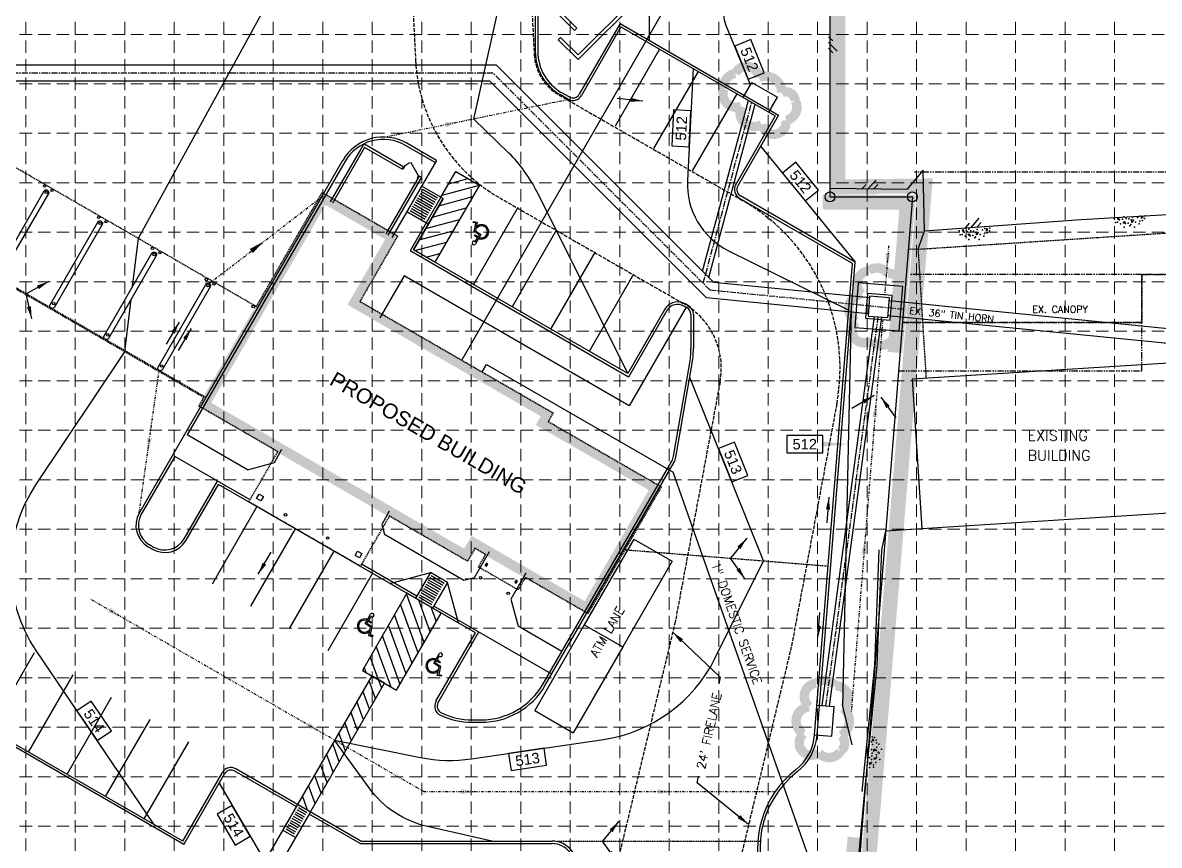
# Model space of a CAD drawing. Header units: inches. Extents: x -9366 to -8725, y -7062 to -6661.
# Drawn here: x -9096.4 to -8866.8, y -6965.5 to -6799.3 of the extents above; entities that cross this region are included whole.
import ezdxf
from ezdxf.enums import TextEntityAlignment as Align

# ---------------------------------------------------------------- set-up
doc = ezdxf.new("R2010")
doc.units = ezdxf.units.IN
doc.header["$MEASUREMENT"] = 0
for name, pattern in [('CENTER', [2, 1.25, -0.25, 0.25, -0.25]), ('DASHED', [0.75, 0.5, -0.25]), ('DIVIDE', [1.25, 0.5, -0.25, 0, -0.25, 0, -0.25]), ('HIDDEN', [0.375, 0.25, -0.125]), ('MEDDASH', [1, 0.75, -0.25]), ('PHANTOM', [2.5, 1.25, -0.25, 0.25, -0.25, 0.25, -0.25])]:
    doc.linetypes.add(name, pattern=pattern)
for name, color, linetype in [('ADJOINERS', 7, 'PHANTOM'), ('BLDG', 3, 'Continuous'), ('BLDGE', 6, 'Continuous'), ('BOLLARD', 2, 'Continuous'), ('BOUNDARY', 1, 'Continuous'), ('CANOPY', 5, 'HIDDEN'), ('DIVIDE', 2, 'HIDDEN'), ('DUMPSTER', 7, 'Continuous'), ('EC', 7, 'DASHED'), ('ECURB', 2, 'Continuous'), ('ESTRM', 7, 'HIDDEN'), ('FIRELANE', 2, 'MEDDASH'), ('FLOW', 7, 'Continuous'), ('GRID', 254, 'HIDDEN'), ('HC', 2, 'Continuous'), ('HCHX', 2, 'Continuous'), ('LEGEND', 7, 'Continuous'), ('LIMITS OF DISTURBANCE', 1, 'HIDDEN'), ('PCONT', 3, 'Continuous'), ('PCURB', 6, 'Continuous'), ('PINLET', 7, 'Continuous'), ('PSTRM', 7, 'Continuous'), ('PSTRMCL', 5, 'CENTER'), ('PSW', 7, 'Continuous'), ('PWALL', 7, 'Continuous'), ('SERVICES', 6, 'Continuous'), ('STRIPE', 2, 'Continuous'), ('VG', 2, 'DIVIDE')]:
    doc.layers.add(name, color=color, linetype=linetype)
doc.styles.get("Standard").update_dxf_attribs({"font": 'ARIAL.TTF'})
doc.styles.add('TEXT100', font='simplex.shx', dxfattribs={"height": 1.76})
doc.styles.add('TEXT120', font='simplex.shx', dxfattribs={"height": 2.12})
doc.styles.add('TEXT80', font='simplex.shx', dxfattribs={"height": 1.4})
doc.dimstyles.get("Standard").update_dxf_attribs({"dimtxt": 0.18, "dimasz": 0.18, "dimexe": 0.18, "dimexo": 0.0625, "dimgap": 0.09, "dimtad": 0, "dimtih": 1, "dimtoh": 1, "dimdec": 4, "dimzin": 0, "dimdsep": 46, "dimtxsty": 'Standard', "dimcen": 0.09, "dimadec": 0, "dimazin": 0, "dimtfac": 1, "dimtdec": 4, "dimtofl": 0, "dimtmove": 0, "dimatfit": 3, "dimfxl": 0, "dimtolj": 1, "dimtzin": 0, "dimarcsym": 0})
pattern_1 = [(110, (-9168.4639, -6975.1508), (-1.761924, -0.641288), [])]

msp = doc.modelspace()

# ---------------------------------------------------------------- hatches: boundary and pattern name
at = {"layer": 'HC'}
h = msp.add_hatch(dxfattribs=at)
h.set_pattern_fill('ANSI31', color=250, scale=15, angle=300, style=0)
h.set_pattern_definition([(15, (-9168.4639, -6975.1508), (-0.485286, 1.811111), [])])
h.paths.add_polyline_path([(-9017.49, -6845.19), (-9011.49, -6834.8), (-9011.93, -6834.55), (-9008.93, -6829.36), (-9004.16, -6832.11), (-9013.16, -6847.69)])
h = msp.add_hatch(dxfattribs=at)
h.set_pattern_fill('ANSI31', color=250, scale=15, angle=35, style=0)
h.set_pattern_definition(pattern_1)
h.paths.add_polyline_path([(-9018.8, -6914.58), (-9027.8, -6930.17), (-9020.88, -6934.17), (-9011.88, -6918.58)])
h = msp.add_hatch(dxfattribs=at)
h.set_pattern_fill('ANSI31', color=250, scale=15, angle=35, style=0)
h.set_pattern_definition(pattern_1)
h.paths.add_polyline_path([(-9040.92, -6957.24), (-9038.32, -6958.74), (-9023.32, -6932.76), (-9025.92, -6931.26)])

# ---------------------------------------------------------------- linework, layer by layer
at = {"layer": 'ADJOINERS'}
for p, q in [((-8823.31, -6829.48), (-8916.26, -6829.48)), ((-8870.31, -6850.15), (-8917.18, -6850.15)), ((-8870.31, -6869.62), (-8870.31, -6850.15)), ((-8870.31, -6850.15), (-8820.31, -6850.15)), ((-8823.31, -6850.15), (-8870.31, -6850.15)), ((-8870.31, -6850.15), (-8870.31, -6859.88)), ((-8918.7, -6859.88), (-8870.31, -6859.88)), ((-8870.31, -6859.88), (-8918.7, -6859.88)), ((-8919.49, -6869.62), (-8870.31, -6869.62))]:
    msp.add_line(p, q, dxfattribs=at)
at = {"layer": 'BLDG', "color": 7, "const_width": 2}
msp.add_lwpolyline([(-9035.61, -6834.74), (-9021.82, -6842.69), (-9029.45, -6855.9), (-8990.4, -6878.44), (-8991.4, -6880.18), (-8968.56, -6893.36), (-8982.52, -6917.54), (-9005.36, -6904.35), (-9006.86, -6906.95), (-9059.69, -6876.45)], close=True, dxfattribs=at)
at = {"layer": 'BLDG', "color": 7}
for points in [[(-9047.81, -6895.05), (-9048.31, -6895.91), (-9049.18, -6895.41), (-9048.68, -6894.55)], [(-9028.76, -6906.05), (-9027.9, -6906.55), (-9028.4, -6907.41), (-9029.26, -6906.91)], [(-9002.73, -6908.47), (-9002.98, -6908.9), (-9002.7, -6909.07), (-9002.45, -6908.63)], [(-8996.99, -6912.36), (-8996.71, -6912.53), (-8996.46, -6912.09), (-8996.74, -6911.93)]]:
    msp.add_lwpolyline(points, close=True, dxfattribs=at)
for centre in [(-9091.69, -6833.54), (-9080.79, -6839.83), (-9069.89, -6846.12), (-9058.99, -6852.41), (-9090.16, -6856.07), (-9079.27, -6862.36), (-9068.37, -6868.65)]:
    msp.add_circle(centre, 0.25, dxfattribs=at)
at = {"layer": 'BLDGE', "color": 252, "elevation": 512.28}
msp.add_lwpolyline([(-8914.73, -6901.47), (-8844.65, -6897.02), (-8846.51, -6866.93), (-8916.72, -6871.33)], close=True, dxfattribs=at)
at = {"layer": 'BOLLARD', "color": 250}
for centre in [(-9092.01, -6832.3), (-9090.5, -6833.17), (-9081.11, -6838.59), (-9079.6, -6839.47), (-9070.21, -6844.88), (-9068.7, -6845.76), (-9059.32, -6851.18), (-9057.8, -6852.05), (-9049.86, -6856.63), (-9043.34, -6898.72), (-9034.83, -6903.41), (-9003.91, -6911.46), (-8998.35, -6914.58)]:
    msp.add_circle(centre, 0.25, dxfattribs=at)
at = {"layer": 'BOUNDARY', "color": 250}
for p, q in [((-8933.32, -6714.48), (-8933.32, -6834.48)), ((-8933.32, -6834.48), (-8916.67, -6834.48)), ((-8916.67, -6834.48), (-8927.95, -6975.15))]:
    msp.add_line(p, q, dxfattribs=at)
for centre in [(-8933.32, -6834.48), (-8916.67, -6834.48)]:
    msp.add_circle(centre, 1, dxfattribs=at)
at = {"layer": 'CANOPY', "color": 250}
for p, q in [((-9117.19, -6817.37), (-9049.2, -6856.62)), ((-9049.2, -6856.62), (-9035.91, -6833.6)), ((-9035.91, -6833.6), (-9020.68, -6842.39)), ((-9059.83, -6875.02), (-9127.81, -6835.77)), ((-9020.68, -6842.39), (-9028.31, -6855.6)), ((-9028.31, -6855.6), (-8989.27, -6878.14)), ((-9060.83, -6876.75), (-9059.83, -6875.02)), ((-9044.88, -6885.96), (-9060.83, -6876.75)), ((-8989.27, -6878.14), (-8990.27, -6879.87)), ((-8990.27, -6879.87), (-8967.42, -6893.06)), ((-9050.73, -6896.1), (-9044.88, -6885.96)), ((-8967.42, -6893.06), (-8982.22, -6918.68)), ((-9028.21, -6909.1), (-9050.73, -6896.1)), ((-9022.36, -6898.96), (-9028.21, -6909.1)), ((-9006.56, -6908.09), (-9022.36, -6898.96)), ((-9005.06, -6905.49), (-9006.56, -6908.09)), ((-9002.89, -6906.74), (-9005.06, -6905.49)), ((-9004.35, -6909.27), (-9002.89, -6906.74)), ((-8996.34, -6913.89), (-9004.35, -6909.27)), ((-8994.88, -6911.37), (-8996.34, -6913.89)), ((-8982.22, -6918.68), (-8994.88, -6911.37))]:
    msp.add_line(p, q, dxfattribs=at)
at = {"layer": 'CANOPY', "color": 8, "linetype": 'HIDDEN'}
for q in [(-8848.7, -6840.69), (-8913.9, -6871.15)]:
    msp.add_line((-8915.53, -6845.05), q, dxfattribs=at)
at = {"layer": 'DIVIDE', "color": 7}
for p, q in [((-9059.44, -6875.01), (-9123.38, -6838.1)), ((-8975.02, -6905.75), (-8933.69, -6909.07)), ((-8988.47, -6964.65), (-8947.4, -6964.65))]:
    msp.add_line(p, q, dxfattribs=at)
at = {"layer": 'DUMPSTER'}
for p, q in [((-8991.53, -6794.26), (-8984.93, -6800.86)), ((-8991.15, -6793.69), (-8984.46, -6800.39)), ((-8972.68, -6794.26), (-8984.23, -6805.81)), ((-8971.74, -6794.26), (-8984.23, -6806.75)), ((-8987.76, -6802.27), (-8988.23, -6802.74)), ((-8987.76, -6802.27), (-8984.23, -6805.81)), ((-8984.46, -6800.39), (-8984.93, -6800.86)), ((-8988.23, -6802.74), (-8984.23, -6806.75))]:
    msp.add_line(p, q, dxfattribs=at)
at = {"layer": 'EC', "color": 200, "linetype": 'Continuous', "const_width": 3}
for points in [[(-8920.19, -6865.93), (-8917.68, -6835.59), (-8934.77, -6835.53)], [(-8928.64, -6983.52), (-8930.22, -6983.52), (-8928.24, -6963.91)]]:
    msp.add_lwpolyline(points, dxfattribs=at)
at = {"layer": 'ECURB', "color": 7}
for p, q in [((-8932.75, -6802.97), (-8933.62, -6802.11)), ((-8933.64, -6803.26), (-8931.87, -6805.03)), ((-8933.64, -6804.46), (-8932.75, -6805.35)), ((-8914.5, -6829.11, 511.38), (-8917.8, -6833.01, 511.38)), ((-8914.23, -6841.37, 511.38), (-8914.5, -6829.11, 511.38)), ((-8926.03, -6832), (-8926.89, -6832.86)), ((-8925.74, -6832.89), (-8923.97, -6831.12)), ((-8924.54, -6832.89), (-8923.65, -6832)), ((-8917.8, -6833.01, 511.38), (-8933.22, -6832.82, 511.38)), ((-8914.23, -6841.37, 511.3), (-8882.59, -6839.07, 511.3)), ((-8904.82, -6840.69), (-8903.18, -6838.8)), ((-8882.59, -6839.07, 511.3), (-8846.15, -6836.96, 511.3)), ((-8874.9, -6838.62), (-8875.27, -6838.71)), ((-8875.27, -6838.71), (-8874.99, -6839.11)), ((-8874.99, -6839.11), (-8874.9, -6838.62)), ((-8872.47, -6839.06), (-8871.98, -6839.15)), ((-8872.24, -6839.72), (-8872.47, -6839.06)), ((-8871.98, -6839.15), (-8872.24, -6839.72)), ((-8870.31, -6838.36), (-8870.41, -6838.79)), ((-8870.41, -6838.79), (-8870.05, -6838.58)), ((-8870.05, -6838.58), (-8870.31, -6838.36)), ((-8915.53, -6845.05, 511.38), (-8914.23, -6841.37, 511.38)), ((-8906.27, -6841.11), (-8906.64, -6841.2)), ((-8906.64, -6841.2), (-8906.36, -6841.6)), ((-8906.36, -6841.6), (-8906.27, -6841.11)), ((-8905.17, -6839.82), (-8905.97, -6840.75)), ((-8903.62, -6840.61), (-8902.8, -6839.66)), ((-8901.68, -6840.85), (-8901.78, -6841.28)), ((-8901.78, -6841.28), (-8901.42, -6841.07)), ((-8901.42, -6841.07), (-8901.68, -6840.85)), ((-8874.1, -6839.53), (-8873.74, -6839.46)), ((-8873.78, -6839.89), (-8874.1, -6839.53)), ((-8873.74, -6839.46), (-8873.78, -6839.89)), ((-8905.47, -6842.03), (-8905.11, -6841.95)), ((-8905.15, -6842.38), (-8905.47, -6842.03)), ((-8905.11, -6841.95), (-8905.15, -6842.38)), ((-8903.84, -6841.55), (-8903.35, -6841.64)), ((-8903.61, -6842.21), (-8903.84, -6841.55)), ((-8903.35, -6841.64), (-8903.61, -6842.21)), ((-8917.26, -6844.98, 511.38), (-8915.53, -6845.05, 511.38)), ((-8922.86, -6905.87), (-8922.03, -6901.96)), ((-8922.03, -6901.96), (-8914.73, -6901.47, 512.28)), ((-8924.27, -6929.08), (-8923.36, -6905.81)), ((-8923.77, -6929.11), (-8922.86, -6905.87)), ((-8923.36, -6905.81), (-8923.36, -6905.81)), ((-8926.8, -6954.55), (-8924.27, -6929.08)), ((-8926.3, -6954.59), (-8923.77, -6929.11)), ((-8924.63, -6944.02), (-8924.88, -6944.24)), ((-8924.88, -6944.24), (-8924.48, -6944.41)), ((-8924.48, -6944.41), (-8924.63, -6944.02)), ((-8924.55, -6946.49), (-8924.38, -6946.02)), ((-8923.86, -6946.36), (-8924.55, -6946.49)), ((-8924.38, -6946.02), (-8923.86, -6946.36)), ((-8925.38, -6948.81), (-8925.36, -6949.19)), ((-8924.91, -6948.98), (-8925.38, -6948.81)), ((-8925.36, -6949.19), (-8924.91, -6948.98)), ((-8924.35, -6948.17), (-8924.36, -6947.81)), ((-8924.36, -6947.81), (-8923.95, -6947.91)), ((-8923.95, -6947.91), (-8924.35, -6948.17)), ((-8928.28, -6976.52), (-8926.3, -6954.59)), ((-8926.68, -6954.56), (-8926.8, -6954.55)), ((-8926.68, -6954.56), (-8926.68, -6954.56))]:
    msp.add_line(p, q, dxfattribs=at)
for p in [(-8875.87, -6838.86), (-8874.8, -6839.1), (-8874.2, -6838.99), (-8873.87, -6838.48), (-8873.47, -6838.88), (-8872.92, -6838.9), (-8872.2, -6838.6), (-8871.15, -6838.65), (-8870.67, -6838.39), (-8869.73, -6838.87), (-8869.64, -6838.31), (-8907.24, -6841.35), (-8905.57, -6841.48), (-8905.24, -6840.98), (-8904.84, -6841.37), (-8904.29, -6841.4), (-8903.58, -6841.09), (-8902.52, -6841.15), (-8902.04, -6840.88), (-8901.1, -6841.36), (-8901.01, -6840.81), (-8875.63, -6839.64), (-8875.21, -6839.56), (-8874.63, -6839.95), (-8873.9, -6840.63), (-8873.59, -6839.87), (-8873.09, -6839.78), (-8872.7, -6840.3), (-8872.53, -6840.05), (-8871.81, -6840.61), (-8871.57, -6839.61), (-8870.87, -6839.94), (-8870.72, -6839.42), (-8870.19, -6839.26), (-8907, -6842.13), (-8906.58, -6842.06), (-8906.17, -6841.59), (-8906, -6842.44), (-8905.27, -6843.12), (-8904.96, -6842.37), (-8904.46, -6842.27), (-8904.07, -6842.79), (-8903.9, -6842.54), (-8903.18, -6843.1), (-8902.94, -6842.1), (-8902.25, -6842.43), (-8902.09, -6841.91), (-8901.56, -6841.75), (-8924.92, -6944.6), (-8924.82, -6943.57), (-8924.29, -6943.75), (-8923.98, -6944.27), (-8923.9, -6944.82), (-8924.96, -6946.15), (-8924.78, -6946.9), (-8924.73, -6945.12), (-8923.86, -6945.69), (-8923.58, -6946.71), (-8923.42, -6945.06), (-8923.37, -6946.91), (-8922.91, -6946.09), (-8925.35, -6947.78), (-8924.9, -6948.18), (-8924.9, -6948.79), (-8924.89, -6947.44), (-8924.5, -6949.27), (-8924.03, -6948.77), (-8923.95, -6947.22), (-8923.93, -6947.72), (-8923.23, -6948.15), (-8925.31, -6949.8), (-8924.5, -6949.69)]:
    msp.add_point(p, dxfattribs=at)
at = {"layer": 'ESTRM', "color": 5, "linetype": 'Continuous', "ltscale": 10}
for p, q in [((-8921.35, -6855.43), (-8808.07, -6866.74)), ((-8921.6, -6858.42), (-8808.37, -6869.72))]:
    msp.add_line(p, q, dxfattribs=at)
at = {"layer": 'FIRELANE', "color": 250}
for p, q in [((-9021.65, -6714.48), (-9017.06, -6806.89)), ((-8997.62, -6714.48), (-8993.09, -6805.7)), ((-8988.09, -6813.88), (-8950.83, -6835.3)), ((-9000.05, -6834.68), (-8962.8, -6856.11)), ((-8955.53, -6871.87), (-8964.6, -6920.39)), ((-8931.94, -6876.28), (-8941.13, -6925.4)), ((-8964.6, -6920.39), (-8977.76, -6975.15)), ((-8941.13, -6925.4), (-8953.08, -6975.15))]:
    msp.add_line(p, q, dxfattribs=at)
for centre, radius, start, end in [((-8983.1, -6805.21), 34, 182.8411, 240.0977), ((-8983.1, -6805.21), 10, 182.8411, 240.0977), ((-8970.28, -6869.11), 39, 349.4092, 60.0977), ((-8970.28, -6869.11), 15, 349.4092, 60.0977)]:
    msp.add_arc(centre, radius, start, end, dxfattribs=at)
at = {"layer": 'GRID', "color": 252, "linetype": 'HIDDEN', "lineweight": 0, "ltscale": 10}
for p, q in [((-9095.81, -6671.64), (-9095.81, -7021.69)), ((-9085.81, -6671.64), (-9085.81, -7021.69)), ((-9075.81, -6671.64), (-9075.81, -7021.69)), ((-9065.81, -6671.64), (-9065.81, -7021.69)), ((-9055.81, -6671.64), (-9055.81, -7021.69)), ((-9045.81, -6671.64), (-9045.81, -7021.69)), ((-9035.81, -6671.64), (-9035.81, -7021.69)), ((-9025.81, -6671.64), (-9025.81, -7021.69)), ((-9015.81, -6671.64), (-9015.81, -7021.69)), ((-9005.81, -6671.64), (-9005.81, -7021.69)), ((-8995.81, -6671.64), (-8995.81, -7021.69)), ((-8985.81, -6671.64), (-8985.81, -7021.69)), ((-8975.81, -6671.64), (-8975.81, -7021.69)), ((-8965.81, -6671.64), (-8965.81, -7021.69)), ((-8955.81, -6671.64), (-8955.81, -7021.69)), ((-8945.81, -6671.64), (-8945.81, -7021.69)), ((-8935.81, -6671.64), (-8935.81, -7021.69)), ((-8925.81, -6671.64), (-8925.81, -7021.69)), ((-8915.81, -6671.64), (-8915.81, -7021.69)), ((-8905.81, -6671.64), (-8905.81, -7021.69)), ((-8895.81, -6671.64), (-8895.81, -7021.69)), ((-8885.81, -6671.64), (-8885.81, -7021.69)), ((-8875.81, -6671.64), (-8875.81, -7021.69)), ((-9355.81, -6801.64), (-8735.81, -6801.64)), ((-9355.81, -6811.64), (-8735.81, -6811.64)), ((-9355.81, -6821.64), (-8735.81, -6821.64)), ((-9355.81, -6831.64), (-8735.81, -6831.64)), ((-9355.81, -6841.64), (-8735.81, -6841.64)), ((-9355.81, -6851.64), (-8735.81, -6851.64)), ((-9355.81, -6861.64), (-8735.81, -6861.64)), ((-9355.81, -6871.64), (-8735.81, -6871.64)), ((-9355.81, -6881.64), (-8735.81, -6881.64)), ((-9355.81, -6891.64), (-8735.81, -6891.64)), ((-9355.81, -6901.64), (-8735.81, -6901.64)), ((-9355.81, -6911.64), (-8735.81, -6911.64)), ((-9355.81, -6921.64), (-8735.81, -6921.64)), ((-9355.81, -6931.64), (-8735.81, -6931.64)), ((-9355.81, -6941.64), (-8735.81, -6941.64)), ((-9355.81, -6951.64), (-8735.81, -6951.64)), ((-9355.81, -6961.64), (-8735.81, -6961.64))]:
    msp.add_line(p, q, dxfattribs=at)
at = {"layer": 'HC', "color": 250}
for p, q in [((-9004.16, -6832.11), (-9013.16, -6847.69)), ((-8996.37, -6836.61), (-9005.37, -6852.19)), ((-9034.73, -6926.17), (-9025.73, -6910.58)), ((-9020.88, -6934.17), (-9011.88, -6918.58))]:
    msp.add_line(p, q, dxfattribs=at)
for points in [[(-9017.49, -6845.19), (-9011.49, -6834.8), (-9011.93, -6834.55), (-9008.93, -6829.36), (-9004.16, -6832.11), (-9013.16, -6847.69)], [(-9018.8, -6914.58), (-9027.8, -6930.17), (-9020.88, -6934.17), (-9011.88, -6918.58)], [(-9040.92, -6957.24), (-9038.32, -6958.74), (-9023.32, -6932.76), (-9025.92, -6931.26)]]:
    msp.add_lwpolyline(points, close=True, dxfattribs=at)
at = {"layer": 'HCHX', "color": 7}
for p, q in [((-9004.57, -6840.34), (-9004.65, -6840.73)), ((-9026.92, -6919.83), (-9027.04, -6920.04)), ((-9026.53, -6922.44), (-9026.45, -6922.05)), ((-9013.06, -6927.83), (-9013.18, -6928.04)), ((-9012.68, -6930.44), (-9012.6, -6930.05))]:
    msp.add_line(p, q, dxfattribs=at)
at = {"layer": 'HCHX'}
msp.add_line((-9004.18, -6842.95), (-9004.06, -6842.74), dxfattribs=at)
at = {"layer": 'HCHX', "color": 7}
for points in [[(-9004.98, -6843.54), (-9004.55, -6842.79), (-9005.17, -6842.36), (-9005.04, -6842.16), (-9004.43, -6842.57), (-9004.19, -6842.14), (-9005.2, -6841.46), (-9004.87, -6839.78), (-9005.41, -6839.67), (-9005.36, -6839.43), (-9004.58, -6839.59), (-9004.93, -6841.35), (-9003.86, -6842.07), (-9004.95, -6843.99)], [(-9026.12, -6919.24), (-9026.55, -6919.99), (-9025.93, -6920.42), (-9026.06, -6920.62), (-9026.67, -6920.21), (-9026.91, -6920.64), (-9025.9, -6921.32), (-9026.24, -6923), (-9025.7, -6923.11), (-9025.74, -6923.35), (-9026.52, -6923.19), (-9026.17, -6921.43), (-9027.24, -6920.71), (-9026.15, -6918.79)], [(-9012.27, -6927.24), (-9012.69, -6927.99), (-9012.07, -6928.42), (-9012.21, -6928.62), (-9012.81, -6928.21), (-9013.06, -6928.64), (-9012.05, -6929.32), (-9012.38, -6931), (-9011.84, -6931.11), (-9011.89, -6931.35), (-9012.67, -6931.19), (-9012.32, -6929.43), (-9013.38, -6928.71), (-9012.29, -6926.79)]]:
    msp.add_lwpolyline(points, dxfattribs=at)
for centre, radius, start, end in [((-9003.74, -6841.55), 1.22, 254.9367, 137.6107), ((-9003.74, -6841.55), 1.47, 252.4965, 124.2577), ((-9005.26, -6843.78), 0.367, 41.314, 330.3879), ((-9025.84, -6919), 0.367, 221.314, 150.3879), ((-9027.36, -6921.23), 1.47, 72.4965, 304.2577), ((-9027.36, -6921.23), 1.22, 74.9367, 317.6107), ((-9013.5, -6929.23), 1.47, 72.4965, 304.2577), ((-9013.5, -6929.23), 1.22, 74.9367, 317.6107), ((-9011.99, -6927), 0.367, 221.314, 150.3879)]:
    msp.add_arc(centre, radius, start, end, dxfattribs=at)
at = {"layer": 'LEGEND', "color": 170, "ltscale": 100, "const_width": 1.9}
for points in [[(-8947.7, -6810.36, 0.520567), (-8947.7, -6810.36, 0.765195), (-8952.44, -6809.55, 0.417879), (-8954.76, -6812.66, 0.6649), (-8951.26, -6816.17, 0.744833), (-8947.08, -6819.83, 0.975642), (-8942.2, -6819, 0.520567), (-8940.35, -6815.05, 0.520567), (-8943.05, -6813.41, 0.540264), (-8947.7, -6810.36)], [(-8920.05, -6854.45, 0.520567), (-8920.05, -6854.45, 0.765195), (-8921.65, -6849.93, 0.417879), (-8925.5, -6849.41, 0.6649), (-8926.86, -6854.18, 0.744833), (-8928.02, -6859.61, 0.975642), (-8924.92, -6863.47, 0.520567), (-8920.56, -6863.16, 0.520567), (-8920.45, -6860, 0.540264), (-8920.05, -6854.45)], [(-8930.68, -6937.79, 0.520567), (-8930.68, -6937.79, 0.765195), (-8932.29, -6933.26, 0.417879), (-8936.14, -6932.74, 0.6649), (-8937.5, -6937.51, 0.744833), (-8938.65, -6942.94, 0.975642), (-8935.56, -6946.8, 0.520567), (-8931.2, -6946.49, 0.520567), (-8931.09, -6943.34, 0.540264), (-8930.68, -6937.79)]]:
    msp.add_lwpolyline(points, format="xyb", close=True, dxfattribs=at)
at = {"layer": 'LIMITS OF DISTURBANCE', "ltscale": 50, "const_width": 3}
msp.add_lwpolyline([(-8927.02, -6987.04), (-8914.18, -6832.27), (-8931.7, -6832.45), (-8931.74, -6706.07), (-8815.35, -6714.92), (-8815.91, -6705.73), (-8820.91, -6700.85), (-8827.49, -6699.04), (-8976.52, -6691.21), (-9065.91, -6691.5), (-9154.25, -6691.72), (-9177.27, -6701.45), (-9182.79, -6707.79), (-9186.29, -6725.4), (-9185.13, -6963.57, 0.254888), (-9174.03, -6983.7), (-9170.71, -6985.15), (-9110.92, -6987.06), (-8929.04, -6987)], format="xyb", close=True, dxfattribs=at)
at = {"layer": 'PCONT', "color": 35}
for p, q in [((-8947.34, -6824.26), (-8928.25, -6847.64)), ((-9056.75, -6952.94), (-9047.53, -6968.69))]:
    msp.add_line(p, q, dxfattribs=at)
for points in [[(-9074.23, -6852.63), (-9073.07, -6842.84), (-9002.68, -6714.48), (-9007.87, -6703.85)], [(-8929.04, -6857.41), (-8930.81, -6937.41), (-8928.88, -6945.21)]]:
    msp.add_lwpolyline(points, dxfattribs=at)
for points in [[(-8974.19, -6870.19), (-8992.51, -6833.49, 0.081436), (-8998.2, -6825.62), (-9005.31, -6818.76), (-8992.86, -6763.01), (-8988.78, -6772.01)], [(-8969.79, -6802.87), (-8969.79, -6773.91, -0.263467), (-8964.93, -6765.33), (-8964.34, -6764.98)], [(-8949.39, -6811.81), (-8954.33, -6799.71, -0.417779), (-8951.53, -6793.16), (-8951.1, -6793)], [(-8960.99, -6808.54), (-8962.12, -6831.18, 0.298805), (-8953.8, -6845.37), (-8929.54, -6857.37)], [(-9069.97, -6961.26), (-9093.7, -6926.16, -0.305133), (-9093.77, -6892.66), (-9075.79, -6865.81), (-9074.52, -6855.14)], [(-9001.66, -6964.65), (-9014.65, -6961.7, -0.182373), (-9026.43, -6953.92), (-9033.42, -6944.25), (-9016.05, -6947.76, 0.086468), (-9005.75, -6948.03), (-8979.06, -6944.1, 0.245635), (-8956.56, -6927.77), (-8946.75, -6908.02), (-8961.65, -6870.96)]]:
    msp.add_lwpolyline(points, format="xyb", dxfattribs=at)
for points in [[(-8952.57, -6804), (-8949.84, -6810.71), (-8946.59, -6809.39), (-8949.33, -6802.68)], [(-8961.78, -6824.34), (-8961.42, -6817.1), (-8964.91, -6816.92), (-8965.28, -6824.17)], [(-8942.9, -6829.69), (-8938.32, -6835.31), (-8935.61, -6833.1), (-8940.19, -6827.48)], [(-8942.03, -6886.2), (-8934.78, -6886.2), (-8934.78, -6882.7), (-8942.03, -6882.7)], [(-8955.87, -6885.34), (-8953.16, -6892.07), (-8949.91, -6890.77), (-8952.62, -6884.04)], [(-9085.48, -6938.32), (-9081.42, -6944.32), (-9078.52, -6942.36), (-9082.58, -6936.36)], [(-8997.76, -6950.39), (-8990.58, -6949.33), (-8991.09, -6945.87), (-8998.27, -6946.93)], [(-9057.14, -6959.2), (-9053.48, -6965.45), (-9050.46, -6963.68), (-9054.12, -6957.43)]]:
    msp.add_lwpolyline(points, close=True, dxfattribs=at)
msp.add_solid([(-8934.78, -6883.93), (-8929.62, -6884.43), (-8934.78, -6883.93), (-8934.78, -6884.97)], dxfattribs=at)
at = {"layer": 'PCURB', "color": 7}
for p, q in [((-8992.86, -6794.4), (-8992.86, -6805.14)), ((-8992.36, -6794.4), (-8992.36, -6805.14)), ((-8975.73, -6799.45), (-8983.98, -6813.74)), ((-8975.55, -6800.13), (-8983.55, -6813.99)), ((-8975.73, -6799.45), (-8943.69, -6817.95)), ((-8975.55, -6800.13), (-8944.37, -6818.13)), ((-8986.28, -6814.72), (-8987.86, -6813.8)), ((-8986.03, -6814.28), (-8987.61, -6813.37)), ((-8944.37, -6818.13), (-8952.37, -6831.99)), ((-8943.69, -6817.95), (-8951.94, -6832.24)), ((-9013.08, -6827.53), (-9019.06, -6824.08)), ((-9012.83, -6827.1), (-9018.81, -6823.65)), ((-9031.79, -6827.13), (-9072.91, -6898.36)), ((-9031.36, -6827.38), (-9063.23, -6882.58)), ((-9011.93, -6834.55), (-9018.18, -6845.38)), ((-8928.25, -6847.64), (-8951.39, -6834.28)), ((-9011.49, -6834.8), (-9017.49, -6845.19)), ((-8928.78, -6847.92), (-8951.64, -6834.72)), ((-8974.01, -6870.88), (-9018.18, -6845.38)), ((-8974.19, -6870.19), (-9017.49, -6845.19)), ((-8936.42, -6943.16), (-8928.78, -6847.92)), ((-8935.92, -6943.2), (-8928.25, -6847.64)), ((-8966.69, -6857.2), (-8974.19, -6870.19)), ((-8966.26, -6857.45), (-8974.01, -6870.88)), ((-8962.17, -6856.93), (-8962.84, -6856.54)), ((-8961.92, -6856.49), (-8962.59, -6856.11)), ((-8961.42, -6858.23), (-8961.42, -6865.05)), ((-8960.92, -6858.23), (-8960.92, -6865.05)), ((-8964.93, -6886.9), (-8961.71, -6868.39)), ((-8964.45, -6887.08), (-8961.22, -6868.48)), ((-9065.73, -6886.91), (-9072.48, -6898.61)), ((-8991.27, -6932.9), (-8965.29, -6887.89)), ((-8990.84, -6933.15), (-8964.81, -6888.06)), ((-9063.84, -6903.59), (-9057.09, -6891.9)), ((-9063.41, -6903.84), (-9056.91, -6892.58)), ((-9004.95, -6922.58), (-9056.91, -6892.58)), ((-9071.08, -6905.19), (-9070.24, -6905.67)), ((-9070.83, -6904.75), (-9069.99, -6905.24)), ((-9063.91, -6965.33), (-9142.71, -6919.83)), ((-9064.09, -6964.65), (-9142.03, -6919.65)), ((-9012.93, -6936.4), (-9004.95, -6922.58)), ((-9012.49, -6936.65), (-9004.27, -6922.4)), ((-8991.27, -6932.9), (-8989.98, -6930.65)), ((-9005.64, -6940.15), (-9003.83, -6940.15)), ((-9005.64, -6940.65), (-9003.83, -6940.65)), ((-9064.09, -6964.65), (-9056.09, -6950.79)), ((-9063.91, -6965.33), (-9055.66, -6951.04)), ((-9041.17, -6957.68), (-9053.61, -6950.5)), ((-9028.09, -6964.65), (-9053.36, -6950.06)), ((-9028.22, -6965.15), (-9038.57, -6959.18)), ((-9028.22, -6965.15), (-8989.47, -6965.15)), ((-9028.09, -6964.65), (-8989.47, -6964.65))]:
    msp.add_line(p, q, dxfattribs=at)
at = {"layer": 'PCURB', "color": 5}
for p, q in [((-8950.87, -6814.38), (-8949.12, -6811.35)), ((-8949.12, -6811.35), (-8943.92, -6814.35)), ((-8945.67, -6817.38), (-8943.92, -6814.35)), ((-8935.94, -6937.18), (-8932.45, -6937.46)), ((-8932.93, -6943.44), (-8932.45, -6937.46)), ((-8936.42, -6943.16), (-8932.93, -6943.44))]:
    msp.add_line(p, q, dxfattribs=at)
at = {"layer": 'PCURB', "color": 7}
for points in [[(-9101.77, -6850), (-9092.12, -6833.29, -0.414214), (-9091.44, -6833.1, -0.414214), (-9091.25, -6833.79), (-9100.9, -6850.5, -0.414214), (-9101.58, -6850.68, -0.414214)], [(-9090.9, -6856.27), (-9081.25, -6839.56, -0.414214), (-9080.57, -6839.38, -0.414214), (-9080.39, -6840.06), (-9090.03, -6856.77, -0.414214), (-9090.72, -6856.95, -0.414214)], [(-9079.97, -6862.58), (-9070.32, -6845.87, -0.414214), (-9069.64, -6845.69, -0.414214), (-9069.46, -6846.37), (-9079.11, -6863.08, -0.414214), (-9079.79, -6863.26, -0.414214)], [(-9069.08, -6868.87), (-9059.43, -6852.16, -0.414214), (-9058.74, -6851.98, -0.414214), (-9058.56, -6852.66), (-9068.21, -6869.37, -0.414214), (-9068.89, -6869.56, -0.414214)]]:
    msp.add_lwpolyline(points, format="xyb", close=True, dxfattribs=at)
for centre, radius, start, end in [((-8982.86, -6805.14), 10, 180, 240), ((-8982.86, -6805.14), 9.5, 180, 240), ((-8985.28, -6812.99), 1.5, 240, 330), ((-8985.28, -6812.99), 2, 240, 330), ((-9023.56, -6831.88), 9.5, 60, 150), ((-9023.56, -6831.88), 9, 60, 150), ((-8950.64, -6832.99), 2, 150, 240), ((-8950.64, -6832.99), 1.5, 150, 240), ((-8964.09, -6858.7), 3, 60, 150), ((-8964.09, -6858.7), 2.5, 60, 150), ((-8962.92, -6858.23), 1.5, 0, 60), ((-8962.92, -6858.23), 2, 0, 60), ((-8980.92, -6865.05), 19.5, 350.1359, 0), ((-8980.92, -6865.05), 20, 350.1359, 0), ((-8967.88, -6886.39), 3, 330, 350.1359), ((-8967.41, -6886.56), 3, 330, 350.1359), ((-9068.58, -6900.86), 5, 150, 240), ((-9068.58, -6900.86), 4.5, 150, 240), ((-9067.74, -6901.34), 5, 240, 330), ((-9067.74, -6901.34), 4.5, 240, 330), ((-9003.83, -6925.65), 14.5, 270, 330), ((-9003.83, -6925.65), 15, 270, 330), ((-9011.19, -6937.4), 2, 150, 244.6954), ((-9011.19, -6937.4), 1.5, 150, 244.6954), ((-9005.64, -6925.65), 15, 244.6954, 270), ((-9005.64, -6925.65), 14.5, 244.6954, 270), ((-8946.39, -6942.36), 10, 307.9164, 355.4121), ((-8946.39, -6942.36), 10.5, 307.9164, 355.4121), ((-9054.36, -6951.79), 2, 60, 150), ((-9054.36, -6951.79), 1.5, 60, 150), ((-8927.95, -6966.03), 20, 127.9164, 269.9103), ((-8927.95, -6966.03), 19.5, 127.9164, 211.2964), ((-8989.47, -6969.65), 5, 344.9101, 90), ((-8989.47, -6969.65), 4.5, 344.9101, 90)]:
    msp.add_arc(centre, radius, start, end, dxfattribs=at)
at = {"layer": 'PINLET'}
for points in [[(-8919.34, -6861.57), (-8918.62, -6852.6), (-8927.59, -6851.88), (-8928.31, -6860.85)], [(-8921.17, -6859.41), (-8920.77, -6854.43), (-8925.76, -6854.03), (-8926.16, -6859.01)], [(-8921.63, -6858.88), (-8921.31, -6854.89), (-8925.3, -6854.57), (-8925.62, -6858.56)]]:
    msp.add_lwpolyline(points, close=True, dxfattribs=at)
at = {"layer": 'PSTRM', "color": 5}
for p, q in [((-8959.06, -6849.52), (-8949.81, -6814.99)), ((-8957.83, -6850.74), (-8948.46, -6815.77))]:
    msp.add_line(p, q, dxfattribs=at)
for points in [[(-8925.33, -6854.9), (-8956.82, -6851.76), (-9000.72, -6807.86), (-9122.06, -6807.86), (-9148.4, -6834.2)], [(-8925.59, -6858.14), (-8958.29, -6854.88), (-9002.06, -6811.11), (-9120.72, -6811.11), (-9147.36, -6837.75)], [(-8924.37, -6858.66), (-8934.95, -6937.26)], [(-8922.88, -6858.78), (-8933.45, -6937.38)]]:
    msp.add_lwpolyline(points, dxfattribs=at)
at = {"layer": 'PSTRMCL'}
for p, q in [((-9001.39, -6809.48), (-9121.39, -6809.48)), ((-8957.56, -6853.32), (-9001.39, -6809.48)), ((-8958.93, -6851.94), (-8949.13, -6815.38)), ((-8918.49, -6857.22), (-8957.56, -6853.32))]:
    msp.add_line(p, q, dxfattribs=at)
msp.add_lwpolyline([(-8923.63, -6858.72), (-8934.2, -6937.32)], dxfattribs=at)
at = {"layer": 'PSW', "color": 7}
for p, q in [((-9012.83, -6827.1), (-9021.83, -6842.69)), ((-9011.49, -6834.8), (-9015.83, -6832.3)), ((-9013.36, -6836.03), (-9016.4, -6834.28)), ((-9013.11, -6835.6), (-9016.15, -6833.85)), ((-9012.86, -6835.17), (-9015.9, -6833.41)), ((-9012.61, -6834.74), (-9015.65, -6832.98)), ((-9014.86, -6838.63), (-9017.9, -6836.88)), ((-9014.61, -6838.2), (-9017.65, -6836.44)), ((-9014.36, -6837.77), (-9017.4, -6836.01)), ((-9014.11, -6837.33), (-9017.15, -6835.58)), ((-9013.86, -6836.9), (-9016.9, -6835.14)), ((-9013.61, -6836.47), (-9016.65, -6834.71)), ((-9014.49, -6840), (-9018.83, -6837.49)), ((-9015.11, -6839.07), (-9018.15, -6837.31)), ((-9019.39, -6850.45), (-9024.26, -6858.9)), ((-8973.91, -6876.71), (-9019.39, -6850.45)), ((-8962.41, -6856.79), (-8973.91, -6876.71)), ((-9051.05, -6889.61), (-9063.23, -6882.58)), ((-9050.5, -6895.71), (-9065.73, -6886.91)), ((-9045.59, -6888.15), (-9044.05, -6885.48)), ((-9051.05, -6889.61), (-9045.59, -6888.15)), ((-9022.36, -6898), (-9023.9, -6900.67)), ((-9023.9, -6900.67), (-9023.35, -6902.72)), ((-9007.28, -6912), (-9023.35, -6902.72)), ((-9002.19, -6906.19), (-9005.23, -6911.45)), ((-9016.82, -6915.15), (-9027.99, -6908.71)), ((-9022.27, -6912.58), (-9014.07, -6910.39)), ((-9014.07, -6910.39), (-9017.07, -6915.58)), ((-9010.61, -6912.39), (-9014.07, -6910.39)), ((-9012.04, -6913.87), (-9014.67, -6912.35)), ((-9011.79, -6913.44), (-9014.42, -6911.92)), ((-9011.54, -6913), (-9014.17, -6911.48)), ((-9011.29, -6912.57), (-9013.92, -6911.05)), ((-9010.61, -6912.39), (-9013.61, -6917.58)), ((-9008.41, -6920.58), (-9010.61, -6912.39)), ((-9005.23, -6911.45), (-9007.28, -6912)), ((-8994.75, -6910.48), (-8997.8, -6915.75)), ((-9013.54, -6916.47), (-9016.17, -6914.95)), ((-9013.29, -6916.04), (-9015.92, -6914.52)), ((-9013.04, -6915.6), (-9015.67, -6914.08)), ((-9012.79, -6915.17), (-9015.42, -6913.65)), ((-9012.54, -6914.74), (-9015.17, -6913.22)), ((-9012.29, -6914.3), (-9014.92, -6912.78)), ((-9013.79, -6916.9), (-9016.42, -6915.38)), ((-8989.54, -6930.9), (-9013.36, -6917.15)), ((-8997.8, -6915.75), (-8996.33, -6921.21)), ((-8987.48, -6926.32), (-8982.43, -6917.59)), ((-8987.48, -6926.32), (-8996.33, -6921.21)), ((-9040.92, -6957.24), (-9047.94, -6969.41)), ((-9039.25, -6959.36), (-9040.98, -6958.36)), ((-9039, -6958.93), (-9040.73, -6957.93)), ((-9038.32, -6958.74), (-9044.62, -6969.66)), ((-9040.5, -6961.53), (-9042.23, -6960.53)), ((-9040.25, -6961.09), (-9041.98, -6960.09)), ((-9040, -6960.66), (-9041.73, -6959.66)), ((-9039.75, -6960.23), (-9041.48, -6959.23)), ((-9039.5, -6959.79), (-9041.23, -6958.79)), ((-9041.32, -6963.94), (-9043.92, -6962.44)), ((-9041.5, -6963.26), (-9043.23, -6962.26)), ((-9041.25, -6962.82), (-9042.98, -6961.82)), ((-9041, -6962.39), (-9042.73, -6961.39)), ((-9040.75, -6961.96), (-9042.48, -6960.96))]:
    msp.add_line(p, q, dxfattribs=at)
at = {"layer": 'PWALL'}
for p, q in [((-9027.54, -6823.79), (-9034.29, -6835.49)), ((-9027.36, -6824.48), (-9033.86, -6835.74)), ((-9019.4, -6828.5), (-9027.54, -6823.79)), ((-9019.65, -6828.93), (-9027.36, -6824.48)), ((-9016.45, -6830.2), (-9017.95, -6827.6)), ((-9019.54, -6828.41), (-9019.79, -6828.84)), ((-9019.4, -6828.5), (-9019.65, -6828.93)), ((-9016.3, -6830.28), (-9023.06, -6841.98)), ((-9015.87, -6830.53), (-9022.63, -6842.23)), ((-9016.45, -6830.2), (-9016.7, -6830.63)), ((-9016.55, -6830.71), (-9016.7, -6830.63)), ((-9015.87, -6830.53), (-9016.45, -6830.2))]:
    msp.add_line(p, q, dxfattribs=at)
msp.add_arc((-9017.63, -6829.74), 2.16, 98.5413, 153.7375, dxfattribs=at)
at = {"layer": 'SERVICES', "color": 250}
for p, q in [((-9007.72, -6867.45), (-8958.2, -6781.68)), ((-9003.61, -6869.82), (-9002.75, -6868.33)), ((-9002.75, -6868.33), (-8965.01, -6890.12)), ((-8935.8, -6972.97), (-8965.01, -6890.12))]:
    msp.add_line(p, q, dxfattribs=at)
at = {"layer": 'STRIPE', "color": 7}
for p, q in [((-8967.75, -6804.63), (-8976.75, -6820.22)), ((-8959.96, -6809.13), (-8968.96, -6824.72)), ((-8952.17, -6813.63), (-8961.17, -6829.22)), ((-8988.57, -6841.11), (-8997.57, -6856.69)), ((-8980.78, -6845.61), (-8989.78, -6861.19)), ((-8972.99, -6850.11), (-8981.99, -6865.69)), ((-9058.12, -6912.67), (-9049.12, -6897.08)), ((-9050.32, -6917.17), (-9041.32, -6901.58)), ((-8972.98, -6903.61), (-8982.98, -6920.93)), ((-8972.98, -6903.61), (-8965.18, -6908.11)), ((-9042.53, -6921.67), (-9033.53, -6906.08)), ((-8965.18, -6908.11), (-8975.18, -6925.43)), ((-8982.98, -6920.93), (-8992.98, -6938.26)), ((-8982.98, -6920.93), (-8975.18, -6925.43)), ((-8975.18, -6925.43), (-8985.18, -6942.76)), ((-9103.06, -6942.15), (-9094.06, -6926.56)), ((-9095.26, -6946.65), (-9086.26, -6931.06)), ((-9087.47, -6951.15), (-9078.47, -6935.56)), ((-9079.68, -6955.65), (-9070.68, -6940.06)), ((-8992.98, -6938.26), (-8985.18, -6942.76)), ((-9071.88, -6960.15), (-9062.88, -6944.56))]:
    msp.add_line(p, q, dxfattribs=at)
at = {"layer": 'VG', "color": 7}
for p, q in [((-8986.1, -6814.82), (-9023.03, -6822.39)), ((-9058.74, -6851.98), (-9036.04, -6834.49)), ((-8921.47, -6844.34), (-8922.27, -6854.31)), ((-8922.67, -6859.29), (-8929.03, -6938.54)), ((-9072.91, -6898.36), (-9068.89, -6869.56)), ((-9015.41, -6954.65), (-9082.91, -6915.68)), ((-9015.41, -6954.65), (-8944.4, -6954.65))]:
    msp.add_line(p, q, dxfattribs=at)
for points in [[(-9011.18, -6819.43), (-9008.02, -6819.31), (-9010.98, -6820.45)], [(-9050.56, -6845.02), (-9047.77, -6843.52), (-9049.93, -6845.84)], [(-8921.08, -6845.96), (-8921.85, -6849.03), (-8922.12, -6845.88)], [(-8924.76, -6878.87), (-8923.99, -6875.8), (-8923.72, -6878.95)], [(-9070.29, -6883.3), (-9071.23, -6886.32), (-9071.32, -6883.15)], [(-8926.99, -6906.57), (-8926.22, -6903.49), (-8925.95, -6906.65)], [(-9078.67, -6917.52), (-9076.23, -6919.54), (-9079.2, -6918.42)], [(-9038.57, -6940.68), (-9036.12, -6942.69), (-9039.09, -6941.58)], [(-9007.84, -6954.13), (-9004.72, -6954.65), (-9007.84, -6955.17)], [(-8968.14, -6954.13), (-8965.01, -6954.65), (-8968.14, -6955.17)]]:
    msp.add_solid(points, dxfattribs=at)

# ---------------------------------------------------------------- texts
at = {"layer": 'BLDG', "color": 7, "insert": (-9013.69, -6880.9), "char_height": 3.02, "width": 59.6177, "attachment_point": 2, "rotation": 330}
msp.add_mtext('PROPOSED BUILDING', dxfattribs=at)
at = {"layer": 'BLDGE', "color": 252, "style": 'TEXT120'}
for s, p in [('EXISTING', (-8893.38, -6883.75)), ('BUILDING', (-8893.38, -6887.75))]:
    msp.add_text(s, height=2.12, rotation=360, dxfattribs=at).set_placement(p)
at = {"layer": 'CANOPY', "color": 8, "linetype": 'HIDDEN', "style": 'TEXT80'}
msp.add_text('EX. CANOPY', height=1.4, rotation=360, dxfattribs=at).set_placement((-8892.42, -6857.92))
at = {"layer": 'ESTRM', "color": 5, "ltscale": 10, "style": 'TEXT80'}
msp.add_text('EX. 36" TIN HORN', height=1.4, rotation=354, dxfattribs=at).set_placement((-8917.33, -6858.12, 254.88))
at = {"layer": 'FIRELANE', "color": 250, "linetype": 'Continuous', "style": 'TEXT100'}
msp.add_text("24' FIRELANE", height=1.76, rotation=77.5505, dxfattribs=at).set_placement((-8956.9, -6942.57), align=Align.CENTER)
at = {"layer": 'PCONT', "color": 35}
for s, rotation, p in [('512', 292.1871, (-8949.58, -6806.7)), ('512', 87.1273, (-8963.35, -6820.63)), ('512', 309.2215, (-8939.26, -6831.4)), ('513', 291.9054, (-8952.89, -6888.06)), ('514', 304.0657, (-9082, -6940.34)), ('513', 8.3714, (-8994.42, -6948.13)), ('514', 300.357, (-9053.8, -6961.44))]:
    msp.add_text(s, height=2.12, rotation=rotation, dxfattribs=at).set_placement(p, align=Align.MIDDLE_CENTER)
msp.add_text('512', height=2.12, dxfattribs=at).set_placement((-8938.41, -6884.45), align=Align.MIDDLE_CENTER)
at = {"layer": 'SERVICES', "color": 250, "style": 'TEXT100'}
msp.add_text('1" DOMESTIC SERVICE', height=1.76, rotation=289.4197, dxfattribs=at).set_placement((-8957.32, -6908.64))
at = {"layer": 'STRIPE', "color": 7, "style": 'TEXT100'}
msp.add_text('ATM LANE', height=1.76, rotation=60, dxfattribs=at).set_placement((-8977.59, -6922.8), align=Align.CENTER)

# ---------------------------------------------------------------- leaders
at = {"layer": 'FIRELANE', "color": 250, "linetype": 'Continuous'}
for points in [[(-8965.1, -6922.44), (-8955.48, -6931.56), (-8955.77, -6932.89)], [(-8949.75, -6961.29), (-8960.18, -6952.87), (-8959.88, -6951.55)]]:
    msp.add_leader(points, dimstyle='Standard', override={"dimasz": 2.5, "dimgap": 0.5, "dimtad": 1, "dimtih": 0, "dimtoh": 0, "dimdec": 1, "dimpost": "'", "dimtxsty": 'TEXT100', "dimcen": 0, "dimtdec": 0}, dxfattribs=at)
at = {"layer": 'FLOW'}
for points in [[(-8971.15, -6815.12), (-8976.32, -6814.59)], [(-9091.18, -6851.59), (-9095.77, -6854.04)], [(-9094.63, -6859.11), (-9095.77, -6854.04)], [(-9064.8, -6859.78), (-9067.46, -6864.24)], [(-9062.39, -6861.06), (-9065.05, -6865.52)], [(-8924.4, -6874.63), (-8928.91, -6877.21)], [(-8923.03, -6874.92), (-8920.02, -6879.15)], [(-8933.54, -6895.16), (-8933.92, -6900.34)], [(-8950.14, -6903.47), (-8953.44, -6907.48)], [(-9048.87, -6910.73), (-9046.21, -6906.27)], [(-8950.45, -6911.73), (-8953.44, -6907.48)], [(-8935.74, -6923.66), (-8935.37, -6918.48)], [(-8975.95, -6960.64), (-8979.25, -6964.65)], [(-8976.26, -6968.9), (-8979.25, -6964.65)]]:
    msp.add_leader(points, dimstyle='Standard', override={"dimasz": 2.5, "dimgap": 0.6, "dimtad": 1, "dimtih": 0, "dimtoh": 0, "dimdec": 1, "dimpost": "'", "dimtxsty": 'TEXT100', "dimcen": 0}, dxfattribs=at)

doc.saveas('drawing.dxf')
